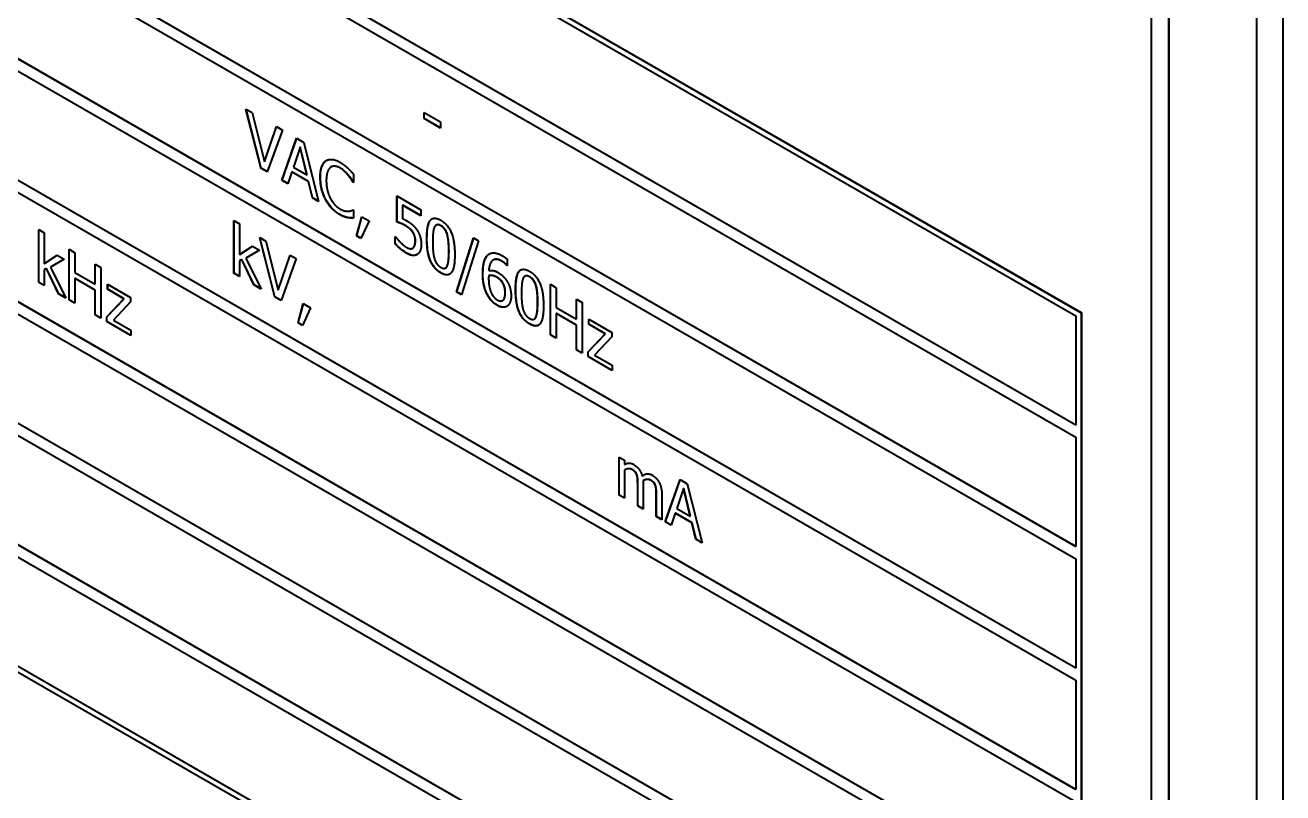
# Model space of a CAD drawing. Header units: millimetres. Extents: x 0 to 4205, y 0 to 2970.
# Drawn here: x 3782.1 to 3807.48, y 2226.33 to 2241.83 of the extents above; entities that cross this region are included whole.
import ezdxf

# ---------------------------------------------------------------- set-up
doc = ezdxf.new("R2010")
doc.units = ezdxf.units.MM
doc.header["$LTSCALE"] = 5
doc.layers.add('가시적인 것(ISO)', color=3, linetype='Continuous', lineweight=40)
doc.layers.add('가시적인 좁은 것(ISO)', color=3, linetype='Continuous', lineweight=35)

msp = doc.modelspace()

# ---------------------------------------------------------------- linework, layer by layer
at = {"layer": '가시적인 것(ISO)'}
for p, q in [((3770.8882, 2254.7539), (3803.4151, 2236.0229)), ((3770.8917, 2254.7559), (3803.4186, 2236.0249)), ((3770.9942, 2254.5702), (3803.309, 2235.9613)), ((3803.309, 2233.7539), (3770.9942, 2252.3628)), ((3770.9978, 2252.3648), (3803.309, 2233.758)), ((3770.9942, 2252.1175), (3803.309, 2233.5087)), ((3807.4845, 2250.6453), (3807.4845, 2201.5924)), ((3806.9541, 2250.3399), (3806.9541, 2201.287)), ((3803.309, 2231.3013), (3770.9942, 2249.9101)), ((3770.9978, 2249.9122), (3803.309, 2231.3054)), ((3770.9942, 2249.6649), (3803.309, 2231.056)), ((3803.309, 2228.8487), (3770.9942, 2247.4575)), ((3770.9978, 2247.4595), (3803.309, 2228.8527)), ((3805.1828, 2206.3907), (3805.1828, 2247.2681)), ((3805.1864, 2247.2701), (3805.1864, 2206.3928)), ((3770.9942, 2247.2122), (3803.309, 2228.6034)), ((3804.8293, 2247.0972), (3804.8293, 2206.9688)), ((3803.309, 2226.396), (3770.9942, 2245.0049)), ((3770.9978, 2245.0069), (3803.309, 2226.4001)), ((3770.9942, 2244.7596), (3803.309, 2226.1507)), ((3803.309, 2223.9434), (3770.9942, 2242.5522)), ((3770.9978, 2242.5543), (3803.309, 2223.9474)), ((3770.9942, 2242.307), (3803.309, 2223.6981)), ((3803.309, 2221.4907), (3770.9942, 2240.0996)), ((3770.9978, 2240.1016), (3803.309, 2221.4948)), ((3786.859, 2238.9372), (3786.5546, 2240.1344)), ((3786.5546, 2240.1344), (3786.6807, 2240.0618)), ((3786.8626, 2238.9392), (3786.5594, 2240.1317)), ((3786.6807, 2240.0618), (3786.9257, 2239.0719)), ((3790.1496, 2239.9429), (3790.1496, 2240.0671)), ((3790.1496, 2240.0671), (3790.4841, 2239.8745)), ((3790.1531, 2239.945), (3790.1496, 2239.9429)), ((3790.4841, 2239.7503), (3790.1496, 2239.9429)), ((3790.1531, 2239.945), (3790.1531, 2240.0651)), ((3790.4841, 2239.7544), (3790.1531, 2239.945)), ((3770.9942, 2239.8543), (3803.309, 2221.2455)), ((3786.9257, 2239.0719), (3787.1706, 2239.7797)), ((3786.9292, 2239.0739), (3787.173, 2239.7783)), ((3787.2902, 2239.7108), (3786.9858, 2238.8642)), ((3787.1706, 2239.7797), (3787.2902, 2239.7108)), ((3790.4841, 2239.8745), (3790.4841, 2239.7503)), ((3787.2795, 2238.695), (3787.5775, 2239.5454)), ((3787.283, 2238.6971), (3787.5798, 2239.544)), ((3787.5775, 2239.5454), (3787.7222, 2239.4621)), ((3787.7222, 2239.4621), (3788.0201, 2238.2685)), ((3787.6469, 2239.3662), (3787.5109, 2238.9635)), ((3787.6505, 2239.3683), (3787.6469, 2239.3662)), ((3787.7838, 2238.8063), (3787.6469, 2239.3662)), ((3787.7873, 2238.8083), (3787.6505, 2239.3683)), ((3786.8626, 2238.9392), (3786.859, 2238.9372)), ((3786.9858, 2238.8642), (3786.859, 2238.9372)), ((3786.987, 2238.8675), (3786.8626, 2238.9392)), ((3786.9292, 2239.0739), (3786.9257, 2239.0719)), ((3787.5109, 2238.9635), (3787.7838, 2238.8063)), ((3788.274, 2238.9647), (3788.2704, 2238.9626)), ((3787.283, 2238.6971), (3787.2795, 2238.695)), ((3787.3984, 2238.6266), (3787.2795, 2238.695)), ((3787.3995, 2238.63), (3787.283, 2238.6971)), ((3787.4786, 2238.8661), (3787.3984, 2238.6266)), ((3787.4822, 2238.8681), (3787.4786, 2238.8661)), ((3787.816, 2238.6718), (3787.4786, 2238.8661)), ((3787.8195, 2238.6738), (3787.4822, 2238.8681)), ((3787.7873, 2238.8083), (3787.7838, 2238.8063)), ((3787.8195, 2238.6738), (3787.816, 2238.6718)), ((3787.8962, 2238.3399), (3787.816, 2238.6718)), ((3787.8997, 2238.3419), (3787.8195, 2238.6738)), ((3788.7184, 2238.6605), (3788.7149, 2238.6585)), ((3788.7242, 2238.6531), (3788.7149, 2238.6585)), ((3788.7242, 2238.6572), (3788.7184, 2238.6605)), ((3788.7242, 2238.8171), (3788.7242, 2238.6531)), ((3789.6024, 2237.8526), (3789.6024, 2238.3793)), ((3789.6024, 2238.3793), (3790.0873, 2238.1001)), ((3789.6059, 2237.8547), (3789.6059, 2238.3773)), ((3787.8997, 2238.3419), (3787.8962, 2238.3399)), ((3788.0201, 2238.2685), (3787.8962, 2238.3399)), ((3788.0189, 2238.2733), (3787.8997, 2238.3419)), ((3789.7198, 2238.1957), (3789.7163, 2238.1937)), ((3790.0873, 2237.98), (3789.7163, 2238.1937)), ((3789.7163, 2238.1937), (3789.7163, 2237.9212)), ((3790.0873, 2237.9841), (3789.7198, 2238.1957)), ((3786.3125, 2236.8166), (3786.3125, 2237.8841)), ((3786.3125, 2237.8841), (3786.4243, 2237.8198)), ((3786.3161, 2236.8187), (3786.3161, 2237.8821)), ((3788.6103, 2237.9444), (3788.6068, 2237.9423)), ((3788.7156, 2238.0999), (3788.7153, 2238.0997)), ((3788.7156, 2238.0999), (3788.7242, 2238.095)), ((3788.7242, 2238.095), (3788.7242, 2237.9326)), ((3788.788, 2237.5721), (3788.8925, 2237.9616)), ((3788.7915, 2237.5742), (3788.8951, 2237.9601)), ((3789.0408, 2237.8762), (3788.8746, 2237.5222)), ((3788.8925, 2237.9616), (3789.0408, 2237.8762)), ((3790.0873, 2238.1001), (3790.0873, 2237.98)), ((3803.309, 2219.0381), (3770.9942, 2237.6469)), ((3770.9978, 2237.649), (3803.309, 2219.0422)), ((3782.3709, 2236.6338), (3782.3709, 2237.7013)), ((3782.3709, 2237.7013), (3782.4826, 2237.637)), ((3782.3744, 2236.6359), (3782.3744, 2237.6993)), ((3782.4826, 2237.637), (3782.4826, 2237.0126)), ((3786.4243, 2237.8198), (3786.4243, 2237.1953)), ((3789.6059, 2237.8547), (3789.6024, 2237.8526)), ((3789.9254, 2237.6483), (3789.9218, 2237.6463)), ((3790.3958, 2237.7928), (3790.3923, 2237.7908)), ((3770.9942, 2237.4017), (3803.309, 2218.7928)), ((3786.4243, 2237.1953), (3786.6864, 2237.3682)), ((3786.4278, 2237.1974), (3786.6867, 2237.368)), ((3786.6864, 2237.3682), (3786.8254, 2237.2882)), ((3787.1362, 2236.3423), (3786.8318, 2237.5395)), ((3786.8318, 2237.5395), (3786.9579, 2237.4669)), ((3787.1398, 2236.3443), (3786.8366, 2237.5368)), ((3786.9579, 2237.4669), (3787.2029, 2236.477)), ((3788.7915, 2237.5742), (3788.788, 2237.5721)), ((3788.8746, 2237.5222), (3788.788, 2237.5721)), ((3788.8761, 2237.5254), (3788.7915, 2237.5742)), ((3789.5658, 2237.4149), (3789.5658, 2237.5598)), ((3789.5658, 2237.5598), (3789.5744, 2237.5548)), ((3789.5694, 2237.4169), (3789.5658, 2237.4149)), ((3789.5694, 2237.4169), (3789.5694, 2237.5578)), ((3790.8043, 2236.4433), (3791.1488, 2237.5343)), ((3790.8078, 2236.4453), (3791.1513, 2237.5329)), ((3791.2505, 2237.4758), (3790.9046, 2236.3856)), ((3791.1488, 2237.5343), (3791.2505, 2237.4758)), ((3782.4826, 2237.0126), (3782.7448, 2237.1854)), ((3782.4861, 2237.0146), (3782.745, 2237.1853)), ((3782.8837, 2237.1054), (3782.6115, 2236.9416)), ((3782.7448, 2237.1854), (3782.8837, 2237.1054)), ((3782.9847, 2236.2804), (3782.9847, 2237.3023)), ((3782.9847, 2237.3023), (3783.1022, 2237.2346)), ((3782.9882, 2236.2824), (3782.9882, 2237.3003)), ((3783.1022, 2237.2346), (3783.1022, 2236.8338)), ((3786.4278, 2237.1974), (3786.4243, 2237.1953)), ((3786.4722, 2237.0989), (3786.4278, 2237.0748)), ((3786.4722, 2237.0989), (3786.4687, 2237.0969)), ((3786.7186, 2236.5869), (3786.4722, 2237.0989)), ((3786.8254, 2237.2882), (3786.5532, 2237.1244)), ((3786.5532, 2237.1244), (3786.8619, 2236.5003)), ((3787.2029, 2236.477), (3787.4478, 2237.1848)), ((3787.2064, 2236.479), (3787.4502, 2237.1834)), ((3787.5674, 2237.1159), (3787.263, 2236.2693)), ((3787.4478, 2237.1848), (3787.5674, 2237.1159)), ((3789.9228, 2237.3266), (3789.9193, 2237.3245)), ((3789.9304, 2237.3316), (3789.9269, 2237.3295)), ((3791.83, 2237.1015), (3791.83, 2236.9698)), ((3782.4861, 2237.0146), (3782.4826, 2237.0126)), ((3782.527, 2236.9141), (3782.4826, 2236.89)), ((3782.4861, 2236.892), (3782.4826, 2236.89)), ((3782.4826, 2236.89), (3782.4826, 2236.5695)), ((3782.5305, 2236.9161), (3782.4861, 2236.892)), ((3782.5305, 2236.9161), (3782.527, 2236.9141)), ((3782.7734, 2236.402), (3782.527, 2236.9141)), ((3782.7769, 2236.4041), (3782.5305, 2236.9161)), ((3782.6115, 2236.9416), (3782.9202, 2236.3175)), ((3783.509, 2236.5995), (3783.509, 2237.0004)), ((3783.509, 2237.0004), (3783.6265, 2236.9327)), ((3783.5126, 2236.6016), (3783.5126, 2236.9983)), ((3783.6265, 2236.9327), (3783.6265, 2235.9108)), ((3786.4687, 2237.0969), (3786.4243, 2237.0728)), ((3786.4278, 2237.0748), (3786.4243, 2237.0728)), ((3786.4243, 2237.0728), (3786.4243, 2236.7523)), ((3786.7151, 2236.5848), (3786.4687, 2237.0969)), ((3790.5856, 2236.9278), (3790.5821, 2236.9257)), ((3791.5478, 2237.0877), (3791.5443, 2237.0856)), ((3791.8285, 2236.9747), (3791.825, 2236.9727)), ((3791.83, 2236.9698), (3791.825, 2236.9727)), ((3791.83, 2236.9739), (3791.8285, 2236.9747)), ((3782.3744, 2236.6359), (3782.3709, 2236.6338)), ((3782.4826, 2236.5695), (3782.3709, 2236.6338)), ((3782.4826, 2236.5736), (3782.3744, 2236.6359)), ((3783.1022, 2236.8338), (3783.509, 2236.5995)), ((3783.1057, 2236.7149), (3783.1022, 2236.7129)), ((3783.509, 2236.4786), (3783.1022, 2236.7129)), ((3783.1022, 2236.7129), (3783.1022, 2236.2127)), ((3783.5126, 2236.4807), (3783.1057, 2236.7149)), ((3783.5126, 2236.6016), (3783.509, 2236.5995)), ((3783.7597, 2236.4949), (3783.7597, 2236.6009)), ((3783.7597, 2236.6009), (3784.226, 2236.3324)), ((3783.7633, 2236.497), (3783.7633, 2236.5989)), ((3786.3161, 2236.8187), (3786.3125, 2236.8166)), ((3786.4243, 2236.7523), (3786.3125, 2236.8166)), ((3786.4243, 2236.7564), (3786.3161, 2236.8187)), ((3791.4589, 2236.7752), (3791.4554, 2236.7731)), ((3791.7297, 2236.6399), (3791.7261, 2236.6379)), ((3792.1872, 2236.7612), (3792.1837, 2236.7592)), ((3792.6996, 2235.5738), (3792.6996, 2236.5958)), ((3792.6996, 2236.5958), (3792.817, 2236.5281)), ((3792.7031, 2235.5759), (3792.7031, 2236.5937)), ((3782.7769, 2236.4041), (3782.7734, 2236.402)), ((3782.9202, 2236.3175), (3782.7734, 2236.402)), ((3782.9174, 2236.3232), (3782.7769, 2236.4041)), ((3783.5126, 2236.4807), (3783.509, 2236.4786)), ((3783.509, 2235.9784), (3783.509, 2236.4786)), ((3783.5126, 2235.9805), (3783.5126, 2236.4807)), ((3783.7633, 2236.497), (3783.7597, 2236.4949)), ((3784.0921, 2236.3035), (3783.7597, 2236.4949)), ((3784.0956, 2236.3056), (3783.7633, 2236.497)), ((3786.7186, 2236.5869), (3786.7151, 2236.5848)), ((3786.8619, 2236.5003), (3786.7151, 2236.5848)), ((3786.8591, 2236.506), (3786.7186, 2236.5869)), ((3787.1398, 2236.3443), (3787.1362, 2236.3423)), ((3787.263, 2236.2693), (3787.1362, 2236.3423)), ((3787.2642, 2236.2727), (3787.1398, 2236.3443)), ((3787.2064, 2236.479), (3787.2029, 2236.477)), ((3790.8078, 2236.4453), (3790.8043, 2236.4433)), ((3790.9046, 2236.3856), (3790.8043, 2236.4433)), ((3790.9057, 2236.389), (3790.8078, 2236.4453)), ((3792.817, 2236.5281), (3792.817, 2236.1273)), ((3782.9882, 2236.2824), (3782.9847, 2236.2804)), ((3783.1022, 2236.2127), (3782.9847, 2236.2804)), ((3783.1022, 2236.2168), (3782.9882, 2236.2824)), ((3783.7454, 2235.9384), (3784.0921, 2236.3035)), ((3783.7489, 2235.9404), (3784.0956, 2236.3056)), ((3784.226, 2236.2405), (3783.8779, 2235.8745)), ((3784.0956, 2236.3056), (3784.0921, 2236.3035)), ((3784.226, 2236.3324), (3784.226, 2236.2405)), ((3787.6061, 2235.8175), (3787.7107, 2236.2069)), ((3787.6097, 2235.8195), (3787.7133, 2236.2054)), ((3787.859, 2236.1215), (3787.6928, 2235.7676)), ((3787.7107, 2236.2069), (3787.859, 2236.1215)), ((3791.7377, 2236.2709), (3791.7342, 2236.2688)), ((3792.817, 2236.1273), (3793.2239, 2235.893)), ((3793.2239, 2235.893), (3793.2239, 2236.2938)), ((3793.2239, 2236.2938), (3793.3413, 2236.2262)), ((3793.2274, 2235.8951), (3793.2274, 2236.2918)), ((3793.3413, 2236.2262), (3793.3413, 2235.2043)), ((3783.5126, 2235.9805), (3783.509, 2235.9784)), ((3783.6265, 2235.9108), (3783.509, 2235.9784)), ((3783.6265, 2235.9148), (3783.5126, 2235.9805)), ((3783.7489, 2235.9404), (3783.7454, 2235.9384)), ((3783.7454, 2235.8423), (3783.7454, 2235.9384)), ((3783.7489, 2235.8443), (3783.7454, 2235.8423)), ((3784.2325, 2235.5618), (3783.7454, 2235.8423)), ((3783.7489, 2235.8443), (3783.7489, 2235.9404)), ((3784.2325, 2235.5659), (3783.7489, 2235.8443)), ((3783.8779, 2235.8745), (3784.2325, 2235.6703)), ((3792.377, 2235.8962), (3792.3735, 2235.8941)), ((3792.8206, 2236.0084), (3792.817, 2236.0064)), ((3793.2239, 2235.7721), (3792.817, 2236.0064)), ((3792.817, 2236.0064), (3792.817, 2235.5062)), ((3793.2274, 2235.7741), (3792.8206, 2236.0084)), ((3793.2274, 2235.8951), (3793.2239, 2235.893)), ((3793.4746, 2235.7884), (3793.4746, 2235.8944)), ((3793.4746, 2235.8944), (3793.9409, 2235.6259)), ((3793.4781, 2235.7904), (3793.4781, 2235.8924)), ((3803.309, 2235.9613), (3803.309, 2233.7539)), ((3803.4186, 2236.0249), (3803.4151, 2236.0229)), ((3803.4151, 2236.0229), (3803.4151, 2216.4017)), ((3803.4186, 2236.0249), (3803.4186, 2216.4038)), ((3784.2325, 2235.6703), (3784.2325, 2235.5618)), ((3787.6097, 2235.8195), (3787.6061, 2235.8175)), ((3787.6928, 2235.7676), (3787.6061, 2235.8175)), ((3787.6943, 2235.7708), (3787.6097, 2235.8195)), ((3792.7031, 2235.5759), (3792.6996, 2235.5738)), ((3792.817, 2235.5062), (3792.6996, 2235.5738)), ((3792.817, 2235.5103), (3792.7031, 2235.5759)), ((3793.2274, 2235.7741), (3793.2239, 2235.7721)), ((3793.2239, 2235.2719), (3793.2239, 2235.7721)), ((3793.2274, 2235.2739), (3793.2274, 2235.7741)), ((3793.4602, 2235.2319), (3793.8069, 2235.597)), ((3793.4638, 2235.2339), (3793.8104, 2235.5991)), ((3793.4781, 2235.7904), (3793.4746, 2235.7884)), ((3793.8069, 2235.597), (3793.4746, 2235.7884)), ((3793.8104, 2235.5991), (3793.4781, 2235.7904)), ((3793.8104, 2235.5991), (3793.8069, 2235.597)), ((3793.9409, 2235.6259), (3793.9409, 2235.534)), ((3793.9409, 2235.534), (3793.5927, 2235.168)), ((3803.4151, 2216.4017), (3770.8882, 2235.1327)), ((3803.309, 2216.5854), (3770.9942, 2235.1943)), ((3770.9978, 2235.1963), (3803.309, 2216.5895)), ((3793.2274, 2235.2739), (3793.2239, 2235.2719)), ((3793.3413, 2235.2043), (3793.2239, 2235.2719)), ((3793.3413, 2235.2083), (3793.2274, 2235.2739)), ((3793.4638, 2235.2339), (3793.4602, 2235.2319)), ((3793.4602, 2235.1358), (3793.4602, 2235.2319)), ((3793.4638, 2235.1378), (3793.4602, 2235.1358)), ((3793.9473, 2234.8553), (3793.4602, 2235.1358)), ((3793.4638, 2235.1378), (3793.4638, 2235.2339)), ((3793.9473, 2234.8594), (3793.4638, 2235.1378)), ((3793.5927, 2235.168), (3793.9473, 2234.9638)), ((3793.9473, 2234.9638), (3793.9473, 2234.8553)), ((3803.309, 2233.5087), (3803.309, 2231.3013)), ((3794.0855, 2232.3405), (3794.0855, 2233.1073)), ((3794.0855, 2233.1073), (3794.1973, 2233.043)), ((3794.0891, 2232.3425), (3794.0891, 2233.1053)), ((3794.1973, 2233.043), (3794.1973, 2232.9585)), ((3794.2008, 2232.8512), (3794.1973, 2232.8492)), ((3794.1973, 2232.8492), (3794.1973, 2232.2761)), ((3794.4465, 2232.7487), (3794.443, 2232.7466)), ((3794.4616, 2232.1239), (3794.4616, 2232.5678)), ((3794.4651, 2232.1259), (3794.4651, 2232.5698)), ((3794.5554, 2232.7299), (3794.5518, 2232.7278)), ((3794.5747, 2232.6334), (3794.5712, 2232.6314)), ((3794.5733, 2232.5647), (3794.5733, 2232.0596)), ((3794.8225, 2232.5321), (3794.819, 2232.5301)), ((3795.0196, 2231.8026), (3795.3175, 2232.6529)), ((3795.0231, 2231.8046), (3795.3199, 2232.6516)), ((3795.3175, 2232.6529), (3795.4622, 2232.5696)), ((3795.4622, 2232.5696), (3795.7602, 2231.3761)), ((3794.0891, 2232.3425), (3794.0855, 2232.3405)), ((3794.1973, 2232.2761), (3794.0855, 2232.3405)), ((3794.1973, 2232.2802), (3794.0891, 2232.3425)), ((3794.8376, 2231.9074), (3794.8376, 2232.3512)), ((3794.8412, 2231.9094), (3794.8412, 2232.3533)), ((3794.9494, 2232.3482), (3794.9494, 2231.843)), ((3795.387, 2232.4738), (3795.2509, 2232.071)), ((3795.3906, 2232.4758), (3795.387, 2232.4738)), ((3795.5238, 2231.9139), (3795.387, 2232.4738)), ((3795.5274, 2231.9159), (3795.3906, 2232.4758)), ((3794.4651, 2232.1259), (3794.4616, 2232.1239)), ((3794.5733, 2232.0596), (3794.4616, 2232.1239)), ((3794.5733, 2232.0636), (3794.4651, 2232.1259)), ((3795.2509, 2232.071), (3795.5238, 2231.9139)), ((3794.8412, 2231.9094), (3794.8376, 2231.9074)), ((3794.9494, 2231.843), (3794.8376, 2231.9074)), ((3794.9494, 2231.8471), (3794.8412, 2231.9094)), ((3795.0231, 2231.8046), (3795.0196, 2231.8026)), ((3795.1385, 2231.7341), (3795.0196, 2231.8026)), ((3795.1396, 2231.7375), (3795.0231, 2231.8046)), ((3795.2187, 2231.9736), (3795.1385, 2231.7341)), ((3795.2222, 2231.9757), (3795.2187, 2231.9736)), ((3795.5561, 2231.7794), (3795.2187, 2231.9736)), ((3795.5596, 2231.7814), (3795.2222, 2231.9757)), ((3795.5274, 2231.9159), (3795.5238, 2231.9139)), ((3795.5596, 2231.7814), (3795.5561, 2231.7794)), ((3795.6363, 2231.4474), (3795.5561, 2231.7794)), ((3795.6398, 2231.4495), (3795.5596, 2231.7814)), ((3795.6398, 2231.4495), (3795.6363, 2231.4474)), ((3795.7602, 2231.3761), (3795.6363, 2231.4474)), ((3795.759, 2231.3808), (3795.6398, 2231.4495)), ((3803.309, 2231.056), (3803.309, 2228.8487)), ((3803.309, 2228.6034), (3803.309, 2226.396))]:
    msp.add_line(p, q, dxfattribs=at)
for points, degree in [([(3788.0538, 2238.7593), (3788.0538, 2238.8877), (3788.1104, 2239.0455), (3788.1641, 2239.085)], 2), ([(3788.1641, 2239.085), (3788.2171, 2239.1232), (3788.3618, 2239.1119), (3788.4513, 2239.0604)], 2), ([(3788.1676, 2239.087), (3788.172, 2239.0902), (3788.1765, 2239.0931), (3788.1811, 2239.0958)], 3), ([(3788.2551, 2238.9523), (3788.2178, 2238.9216), (3788.1763, 2238.7873), (3788.1763, 2238.6888)], 2), ([(3788.4506, 2238.9449), (3788.394, 2238.9774), (3788.293, 2238.9818), (3788.2551, 2238.9523)], 2), ([(3788.6154, 2238.8011), (3788.5817, 2238.842), (3788.5022, 2238.9152), (3788.4506, 2238.9449)], 2), ([(3788.4513, 2239.0604), (3788.4957, 2239.0348), (3788.5738, 2238.9749), (3788.6068, 2238.9444)], 2), ([(3788.6068, 2238.9444), (3788.6354, 2238.9171), (3788.6949, 2238.8522), (3788.7242, 2238.8171)], 2), ([(3788.1648, 2238.3012), (3788.1118, 2238.3979), (3788.0538, 2238.6301), (3788.0538, 2238.7593)], 2), ([(3788.1763, 2238.6888), (3788.1763, 2238.5836), (3788.22, 2238.4069), (3788.2579, 2238.3328)], 2), ([(3788.7149, 2238.6585), (3788.6992, 2238.6841), (3788.6504, 2238.7586), (3788.6154, 2238.8011)], 2), ([(3788.4492, 2238.0033), (3788.3632, 2238.0527), (3788.2178, 2238.2036), (3788.1648, 2238.3012)], 2), ([(3788.2579, 2238.3328), (3788.2952, 2238.2609), (3788.3947, 2238.1522), (3788.4506, 2238.12)], 2), ([(3788.4506, 2238.12), (3788.5015, 2238.0907), (3788.5881, 2238.0698), (3788.6218, 2238.072)], 2), ([(3788.6068, 2237.9423), (3788.5681, 2237.9497), (3788.5022, 2237.9727), (3788.4492, 2238.0033)], 2), ([(3788.7242, 2237.9326), (3788.6949, 2237.9338), (3788.6433, 2237.9345), (3788.6068, 2237.9423)], 2), ([(3788.6218, 2238.072), (3788.654, 2238.0749), (3788.702, 2238.092), (3788.7156, 2238.0999)], 2), ([(3789.7163, 2237.9212), (3789.7378, 2237.9121), (3789.7793, 2237.8907), (3789.7965, 2237.8808)], 2), ([(3789.7965, 2237.8808), (3789.8645, 2237.8416), (3789.9584, 2237.7619), (3790.0013, 2237.6991)], 2), ([(3790.2048, 2237.5206), (3790.2048, 2237.7972), (3790.343, 2237.9735), (3790.4877, 2237.8902)], 2), ([(3790.4877, 2237.8902), (3790.6331, 2237.8065), (3790.7699, 2237.4627), (3790.7699, 2237.196)], 2), ([(3789.7771, 2237.7768), (3789.7284, 2237.8049), (3789.6317, 2237.8432), (3789.6024, 2237.8526)], 2), ([(3789.9218, 2237.6463), (3789.8968, 2237.6864), (3789.8223, 2237.7508), (3789.7771, 2237.7768)], 2), ([(3789.972, 2237.47), (3789.972, 2237.5247), (3789.9462, 2237.6091), (3789.9218, 2237.6463)], 2), ([(3790.0013, 2237.6991), (3790.045, 2237.6358), (3790.0923, 2237.4926), (3790.0923, 2237.3999)], 2), ([(3790.3559, 2237.745), (3790.338, 2237.7031), (3790.3251, 2237.5515), (3790.3251, 2237.4513)], 2), ([(3790.4877, 2237.7767), (3790.4383, 2237.8052), (3790.3745, 2237.7881), (3790.3559, 2237.745)], 2), ([(3790.6173, 2237.5961), (3790.5994, 2237.6586), (3790.5371, 2237.7483), (3790.4877, 2237.7767)], 2), ([(3789.7972, 2237.2237), (3789.7342, 2237.26), (3789.611, 2237.3632), (3789.5658, 2237.4149)], 2), ([(3789.5744, 2237.5548), (3789.5881, 2237.5354), (3789.6389, 2237.4763), (3789.6697, 2237.4453)], 2), ([(3789.6697, 2237.4453), (3789.7048, 2237.411), (3789.7628, 2237.3619), (3789.7994, 2237.3408)], 2), ([(3789.9269, 2237.3295), (3789.9491, 2237.3474), (3789.972, 2237.4154), (3789.972, 2237.47)], 2), ([(3790.0923, 2237.3999), (3790.0923, 2237.3262), (3790.0515, 2237.2238), (3790.0142, 2237.1989)], 2), ([(3790.4877, 2236.826), (3790.3416, 2236.9102), (3790.2048, 2237.2515), (3790.2048, 2237.5206)], 2), ([(3790.3251, 2237.4513), (3790.3251, 2237.3437), (3790.3366, 2237.193), (3790.3552, 2237.1259)], 2), ([(3790.6496, 2237.2653), (3790.6496, 2237.3705), (3790.6352, 2237.5336), (3790.6173, 2237.5961)], 2), ([(3790.0142, 2237.1989), (3789.977, 2237.174), (3789.866, 2237.1841), (3789.7972, 2237.2237)], 2), ([(3789.7994, 2237.3408), (3789.8352, 2237.3202), (3789.9025, 2237.3113), (3789.9269, 2237.3295)], 2), ([(3789.9228, 2237.3266), (3789.9254, 2237.3281), (3789.9279, 2237.3297), (3789.9304, 2237.3316)], 3), ([(3790.3552, 2237.1259), (3790.3724, 2237.063), (3790.4361, 2236.9692), (3790.4877, 2236.9395)], 2), ([(3790.7699, 2237.196), (3790.7699, 2236.9211), (3790.6317, 2236.7431), (3790.4877, 2236.826)], 2), ([(3790.6181, 2236.9721), (3790.6352, 2237.0127), (3790.6496, 2237.1601), (3790.6496, 2237.2653)], 2), ([(3791.3336, 2236.8093), (3791.3336, 2236.9426), (3791.3809, 2237.1299), (3791.4303, 2237.1809)], 2), ([(3791.4303, 2237.1809), (3791.4783, 2237.2311), (3791.6302, 2237.2306), (3791.7297, 2237.1733)], 2), ([(3791.4338, 2237.183), (3791.4442, 2237.1938), (3791.4555, 2237.2028), (3791.4679, 2237.2102)], 3), ([(3791.714, 2237.064), (3791.6037, 2237.1275), (3791.4683, 2237.0332), (3791.4554, 2236.8717)], 2), ([(3791.7297, 2237.1733), (3791.7591, 2237.1564), (3791.8107, 2237.1201), (3791.83, 2237.1015)], 2), ([(3790.4877, 2236.9395), (3790.5364, 2236.9114), (3790.6001, 2236.9286), (3790.6181, 2236.9721)], 2), ([(3791.4554, 2236.8717), (3791.4976, 2236.8813), (3791.5865, 2236.8674), (3791.6395, 2236.8369)], 2), ([(3791.825, 2236.9727), (3791.8085, 2236.9921), (3791.7483, 2237.0442), (3791.714, 2237.064)], 2), ([(3791.9962, 2236.489), (3791.9962, 2236.7656), (3792.1344, 2236.9419), (3792.2791, 2236.8586)], 2), ([(3792.2791, 2236.8586), (3792.4245, 2236.7749), (3792.5613, 2236.4311), (3792.5613, 2236.1644)], 2), ([(3791.431, 2236.3756), (3791.3852, 2236.4574), (3791.3336, 2236.6735), (3791.3336, 2236.8093)], 2), ([(3791.4554, 2236.7731), (3791.4547, 2236.7586), (3791.4532, 2236.7313), (3791.4532, 2236.7098)], 2), ([(3791.4532, 2236.7098), (3791.4532, 2236.6038), (3791.489, 2236.4531), (3791.5163, 2236.4035)], 2), ([(3791.613, 2236.7387), (3791.5714, 2236.7626), (3791.4933, 2236.7786), (3791.4554, 2236.7731)], 2), ([(3791.7261, 2236.6379), (3791.7025, 2236.6731), (3791.6438, 2236.721), (3791.613, 2236.7387)], 2), ([(3791.6395, 2236.8369), (3791.691, 2236.8072), (3791.7684, 2236.7386), (3791.8107, 2236.6778)], 2), ([(3791.7863, 2236.4252), (3791.7863, 2236.4881), (3791.7576, 2236.5899), (3791.7261, 2236.6379)], 2), ([(3791.8107, 2236.6778), (3791.8594, 2236.6076), (3791.9066, 2236.4495), (3791.9066, 2236.3617)], 2), ([(3792.1473, 2236.7134), (3792.1294, 2236.6715), (3792.1165, 2236.5199), (3792.1165, 2236.4197)], 2), ([(3792.2791, 2236.7451), (3792.2297, 2236.7736), (3792.1659, 2236.7565), (3792.1473, 2236.7134)], 2), ([(3792.4087, 2236.5645), (3792.3908, 2236.627), (3792.3285, 2236.7167), (3792.2791, 2236.7451)], 2), ([(3791.6259, 2236.1706), (3791.5664, 2236.2048), (3791.4683, 2236.3077), (3791.431, 2236.3756)], 2), ([(3791.5163, 2236.4035), (3791.5413, 2236.3568), (3791.5958, 2236.2997), (3791.6266, 2236.282)], 2), ([(3791.6266, 2236.282), (3791.6982, 2236.2408), (3791.7863, 2236.3076), (3791.7863, 2236.4252)], 2), ([(3791.9066, 2236.3617), (3791.9066, 2236.283), (3791.8615, 2236.1757), (3791.8235, 2236.1528)], 2), ([(3792.2791, 2235.7944), (3792.133, 2235.8786), (3791.9962, 2236.2199), (3791.9962, 2236.489)], 2), ([(3792.1165, 2236.4197), (3792.1165, 2236.3121), (3792.128, 2236.1614), (3792.1466, 2236.0943)], 2), ([(3792.441, 2236.2337), (3792.441, 2236.3389), (3792.4267, 2236.502), (3792.4087, 2236.5645)], 2), ([(3791.8235, 2236.1528), (3791.7842, 2236.1283), (3791.6853, 2236.1364), (3791.6259, 2236.1706)], 2), ([(3792.1466, 2236.0943), (3792.1638, 2236.0314), (3792.2275, 2235.9376), (3792.2791, 2235.9079)], 2), ([(3792.5613, 2236.1644), (3792.5613, 2235.8895), (3792.4231, 2235.7115), (3792.2791, 2235.7944)], 2), ([(3792.4095, 2235.9405), (3792.4267, 2235.9811), (3792.441, 2236.1285), (3792.441, 2236.2337)], 2), ([(3792.2791, 2235.9079), (3792.3278, 2235.8798), (3792.3916, 2235.897), (3792.4095, 2235.9405)], 2), ([(3794.1973, 2232.9585), (3794.241, 2232.9839), (3794.3269, 2232.9898), (3794.3785, 2232.9601)], 2), ([(3794.3498, 2232.8541), (3794.314, 2232.8747), (3794.2345, 2232.8683), (3794.1973, 2232.8492)], 2), ([(3794.443, 2232.7466), (3794.4315, 2232.7806), (3794.3878, 2232.8322), (3794.3498, 2232.8541)], 2), ([(3794.3785, 2232.9601), (3794.4372, 2232.9263), (3794.5282, 2232.8118), (3794.5518, 2232.7278)], 2), ([(3794.4616, 2232.5678), (3794.4616, 2232.6208), (3794.4544, 2232.7152), (3794.443, 2232.7466)], 2), ([(3794.5518, 2232.7278), (3794.6027, 2232.764), (3794.6987, 2232.7758), (3794.7545, 2232.7436)], 2), ([(3794.5554, 2232.7299), (3794.5626, 2232.735), (3794.5701, 2232.7399), (3794.5778, 2232.7444)], 3), ([(3794.7259, 2232.6375), (3794.6915, 2232.6573), (3794.6127, 2232.6538), (3794.5712, 2232.6314)], 2), ([(3794.5712, 2232.6314), (3794.5719, 2232.6194), (3794.5733, 2232.5863), (3794.5733, 2232.5647)], 2), ([(3794.819, 2232.5301), (3794.8075, 2232.564), (3794.7639, 2232.6157), (3794.7259, 2232.6375)], 2), ([(3794.7545, 2232.7436), (3794.7975, 2232.7188), (3794.8677, 2232.6478), (3794.8935, 2232.5982)], 2), ([(3794.8376, 2232.3512), (3794.8376, 2232.4042), (3794.8305, 2232.4986), (3794.819, 2232.5301)], 2), ([(3794.8935, 2232.5982), (3794.92, 2232.5481), (3794.9494, 2232.4269), (3794.9494, 2232.3482)], 2)]:
    msp.add_open_spline(points, degree=degree, dxfattribs=at)
for points, knots in [([(3788.0573, 2238.7613), (3788.0573, 2238.8793), (3788.0752, 2238.9419), (3788.1066, 2239.0236), (3788.1325, 2239.0613), (3788.1676, 2239.087)], [-0.077949546, -0.077949546, -0.077949546, -0.077949546, -0.045004357, -0.045004357, 0, 0, 0, 0]), ([(3788.4541, 2238.9469), (3788.4341, 2238.9585), (3788.4142, 2238.9673), (3788.3723, 2238.98), (3788.3536, 2238.9819), (3788.3146, 2238.9816), (3788.293, 2238.9756), (3788.274, 2238.9647)], [-0.055754061, -0.055754061, -0.055754061, -0.055754061, -0.043541674, -0.043541674, -0.029538231, -0.029538231, -0.006443211, -0.006443211, -0.006443211, -0.006443211]), ([(3788.6189, 2238.8032), (3788.5873, 2238.8415), (3788.5596, 2238.8676), (3788.5162, 2238.9076), (3788.4847, 2238.9293), (3788.4541, 2238.9469)], [-0.038443548, -0.038443548, -0.038443548, -0.038443548, -0.02591263, -0.02591263, 0, 0, 0, 0]), ([(3788.1683, 2238.3032), (3788.1502, 2238.3364), (3788.1346, 2238.3703), (3788.1044, 2238.4488), (3788.0933, 2238.4882), (3788.065, 2238.6013), (3788.0573, 2238.6844), (3788.0573, 2238.7613)], [-0.089367682, -0.089367682, -0.089367682, -0.089367682, -0.074910488, -0.074910488, -0.056459149, -0.056459149, 0, 0, 0, 0]), ([(3788.7184, 2238.6605), (3788.7054, 2238.6817), (3788.6919, 2238.7026), (3788.6602, 2238.7511), (3788.6394, 2238.7783), (3788.6189, 2238.8032)], [-0.034806296, -0.034806296, -0.034806296, -0.034806296, -0.019881797, -0.019881797, 0, 0, 0, 0]), ([(3788.4527, 2238.0053), (3788.4216, 2238.0232), (3788.3907, 2238.0443), (3788.3314, 2238.0927), (3788.3029, 2238.1196), (3788.235, 2238.1952), (3788.1991, 2238.2466), (3788.1683, 2238.3032)], [-0.089705364, -0.089705364, -0.089705364, -0.089705364, -0.063541558, -0.063541558, -0.038670028, -0.038670028, 0, 0, 0, 0]), ([(3788.6103, 2237.9444), (3788.5868, 2237.9488), (3788.5629, 2237.9548), (3788.5134, 2237.9721), (3788.4825, 2237.9882), (3788.4527, 2238.0053)], [-0.049518845, -0.049518845, -0.049518845, -0.049518845, -0.025242968, -0.025242968, 0, 0, 0, 0]), ([(3788.7242, 2237.9348), (3788.707, 2237.9355), (3788.6897, 2237.936), (3788.653, 2237.9365), (3788.631, 2237.9399), (3788.6103, 2237.9444)], [-0.034548104, -0.034548104, -0.034548104, -0.034548104, -0.018421588, -0.018421588, 0, 0, 0, 0]), ([(3790.2083, 2237.5227), (3790.2083, 2237.5924), (3790.2116, 2237.6643), (3790.2288, 2237.776), (3790.2409, 2237.8243), (3790.2707, 2237.8803), (3790.2863, 2237.9028), (3790.3106, 2237.9174)], [-0.21916961, -0.21916961, -0.21916961, -0.21916961, -0.14378473, -0.14378473, -0.08617374, -0.08617374, -0.0565791, -0.0565791, -0.0565791, -0.0565791]), ([(3789.7807, 2237.7789), (3789.7325, 2237.8066), (3789.6965, 2237.821), (3789.6597, 2237.8355), (3789.6299, 2237.8469), (3789.6059, 2237.8547)], [-0.031951483, -0.031951483, -0.031951483, -0.031951483, -0.020810308, -0.020810308, 0, 0, 0, 0]), ([(3789.9254, 2237.6483), (3789.9168, 2237.662), (3789.9074, 2237.6747), (3789.8826, 2237.7034), (3789.8694, 2237.7152), (3789.8363, 2237.7438), (3789.8083, 2237.763), (3789.7807, 2237.7789)], [-0.032768317, -0.032768317, -0.032768317, -0.032768317, -0.028937171, -0.028937171, -0.023424395, -0.023424395, 0, 0, 0, 0]), ([(3789.9755, 2237.472), (3789.9755, 2237.4911), (3789.9743, 2237.5117), (3789.9685, 2237.5478), (3789.9646, 2237.5647), (3789.9494, 2237.6065), (3789.9387, 2237.6279), (3789.9254, 2237.6483)], [-0.044504758, -0.044504758, -0.044504758, -0.044504758, -0.027471654, -0.027471654, -0.014690818, -0.014690818, 0, 0, 0, 0]), ([(3790.4912, 2237.7788), (3790.4803, 2237.7851), (3790.4692, 2237.7905), (3790.4487, 2237.7978), (3790.4391, 2237.8), (3790.4212, 2237.8011), (3790.4088, 2237.8003), (3790.3958, 2237.7928)], [-0.070296819, -0.070296819, -0.070296819, -0.070296819, -0.052045902, -0.052045902, -0.03550401, -0.03550401, -0.019440911, -0.019440911, -0.019440911, -0.019440911]), ([(3790.6209, 2237.5981), (3790.6164, 2237.6138), (3790.6109, 2237.6297), (3790.5984, 2237.6596), (3790.5916, 2237.6736), (3790.5701, 2237.7098), (3790.5572, 2237.7251), (3790.5294, 2237.7538), (3790.5102, 2237.7679), (3790.4912, 2237.7788)], [-0.036843378, -0.036843378, -0.036843378, -0.036843378, -0.030810094, -0.030810094, -0.025347601, -0.025347601, -0.016099745, -0.016099745, 0, 0, 0, 0]), ([(3789.8007, 2237.2257), (3789.7431, 2237.2589), (3789.6991, 2237.2944), (3789.6398, 2237.344), (3789.6028, 2237.3787), (3789.5694, 2237.4169)], [-0.051566752, -0.051566752, -0.051566752, -0.051566752, -0.031583396, -0.031583396, 0, 0, 0, 0]), ([(3789.9304, 2237.3316), (3789.9489, 2237.3465), (3789.9587, 2237.3675), (3789.9726, 2237.4088), (3789.9755, 2237.4402), (3789.9755, 2237.472)], [-0.037959086, -0.037959086, -0.037959086, -0.037959086, -0.023341662, -0.023341662, 0, 0, 0, 0]), ([(3790.4912, 2236.8281), (3790.4688, 2236.841), (3790.4463, 2236.8563), (3790.4044, 2236.891), (3790.3851, 2236.9098), (3790.341, 2236.9614), (3790.3188, 2236.9949), (3790.2856, 2237.0597), (3790.2636, 2237.1077), (3790.2172, 2237.2911), (3790.2083, 2237.4103), (3790.2083, 2237.5227)], [-0.31842213, -0.31842213, -0.31842213, -0.31842213, -0.26242955, -0.26242955, -0.2112836, -0.2112836, -0.13875166, -0.13875166, -0.08245192, -0.08245192, 0, 0, 0, 0]), ([(3790.6531, 2237.2673), (3790.6531, 2237.3266), (3790.6514, 2237.3919), (3790.6436, 2237.481), (3790.6378, 2237.539), (3790.6209, 2237.5981)], [-0.12885654, -0.12885654, -0.12885654, -0.12885654, -0.0389667, -0.0389667, 0, 0, 0, 0]), ([(3790.0095, 2237.1959), (3789.9991, 2237.1901), (3789.9879, 2237.1861), (3789.9563, 2237.1793), (3789.9374, 2237.1799), (3789.8856, 2237.1846), (3789.8435, 2237.2011), (3789.8007, 2237.2257)], [-0.054533529, -0.054533529, -0.054533529, -0.054533529, -0.047623902, -0.047623902, -0.036268053, -0.036268053, 0, 0, 0, 0]), ([(3790.6216, 2236.9741), (3790.635, 2237.0059), (3790.6421, 2237.0487), (3790.6486, 2237.1158), (3790.6531, 2237.17), (3790.6531, 2237.2673)], [-0.17540888, -0.17540888, -0.17540888, -0.17540888, -0.07141926, -0.07141926, 0, 0, 0, 0]), ([(3791.3371, 2236.8113), (3791.3371, 2236.9261), (3791.3501, 2236.9998), (3791.3784, 2237.1028), (3791.401, 2237.1491), (3791.4338, 2237.183)], [-0.090816667, -0.090816667, -0.090816667, -0.090816667, -0.047716532, -0.047716532, 0, 0, 0, 0]), ([(3791.7175, 2237.066), (3791.687, 2237.0836), (3791.6567, 2237.0961), (3791.6006, 2237.1049), (3791.5761, 2237.1017), (3791.5523, 2237.0901), (3791.55, 2237.0889), (3791.5478, 2237.0877)], [-0.102019349, -0.102019349, -0.102019349, -0.102019349, -0.084323123, -0.084323123, -0.067411015, -0.067411015, -0.065566135, -0.065566135, -0.065566135, -0.065566135]), ([(3790.5856, 2236.9278), (3790.5869, 2236.9285), (3790.5881, 2236.9293), (3790.6037, 2236.9399), (3790.614, 2236.9557), (3790.6216, 2236.9741)], [-0.019476279, -0.019476279, -0.019476279, -0.019476279, -0.017884428, -0.017884428, 0, 0, 0, 0]), ([(3791.8285, 2236.9747), (3791.8124, 2236.9938), (3791.79, 2237.0133), (3791.7609, 2237.0384), (3791.7392, 2237.0535), (3791.7175, 2237.066)], [-0.025429793, -0.025429793, -0.025429793, -0.025429793, -0.018432533, -0.018432533, 0, 0, 0, 0]), ([(3791.9997, 2236.4911), (3791.9997, 2236.5608), (3792.003, 2236.6327), (3792.0203, 2236.7444), (3792.0323, 2236.7927), (3792.0621, 2236.8487), (3792.0777, 2236.8712), (3792.102, 2236.8857)], [-0.21916961, -0.21916961, -0.21916961, -0.21916961, -0.14378473, -0.14378473, -0.08617374, -0.08617374, -0.0565791, -0.0565791, -0.0565791, -0.0565791]), ([(3790.667, 2236.8014), (3790.6467, 2236.7902), (3790.6233, 2236.7861), (3790.5634, 2236.7926), (3790.5273, 2236.8073), (3790.4912, 2236.8281)], [-0.054787669, -0.054787669, -0.054787669, -0.054787669, -0.030639985, -0.030639985, 0, 0, 0, 0]), ([(3791.4346, 2236.3776), (3791.4185, 2236.4063), (3791.405, 2236.436), (3791.3794, 2236.5041), (3791.3695, 2236.5398), (3791.3431, 2236.6507), (3791.3371, 2236.7362), (3791.3371, 2236.8113)], [-0.08791927, -0.08791927, -0.08791927, -0.08791927, -0.07348254, -0.07348254, -0.0551393, -0.0551393, 0, 0, 0, 0]), ([(3791.6165, 2236.7407), (3791.589, 2236.7566), (3791.5621, 2236.7673), (3791.5189, 2236.7761), (3791.4921, 2236.7799), (3791.4589, 2236.7752)], [-0.084341573, -0.084341573, -0.084341573, -0.084341573, -0.033207765, -0.033207765, 0, 0, 0, 0]), ([(3791.7297, 2236.6399), (3791.7219, 2236.6515), (3791.7136, 2236.6623), (3791.6957, 2236.6823), (3791.6863, 2236.6912), (3791.6569, 2236.7151), (3791.6367, 2236.7291), (3791.6165, 2236.7407)], [-0.033868588, -0.033868588, -0.033868588, -0.033868588, -0.025479803, -0.025479803, -0.017104733, -0.017104733, 0, 0, 0, 0]), ([(3791.7898, 2236.4272), (3791.7898, 2236.4504), (3791.7884, 2236.4751), (3791.7802, 2236.527), (3791.774, 2236.5479), (3791.7584, 2236.5907), (3791.7455, 2236.6159), (3791.7297, 2236.6399)], [-0.038207781, -0.038207781, -0.038207781, -0.038207781, -0.028132292, -0.028132292, -0.017318526, -0.017318526, 0, 0, 0, 0]), ([(3792.2826, 2236.7472), (3792.2717, 2236.7535), (3792.2606, 2236.7589), (3792.2401, 2236.7662), (3792.2305, 2236.7684), (3792.2126, 2236.7695), (3792.2002, 2236.7687), (3792.1872, 2236.7612)], [-0.070296819, -0.070296819, -0.070296819, -0.070296819, -0.052045902, -0.052045902, -0.03550401, -0.03550401, -0.019440911, -0.019440911, -0.019440911, -0.019440911]), ([(3792.4123, 2236.5665), (3792.4078, 2236.5822), (3792.4023, 2236.5981), (3792.3898, 2236.628), (3792.383, 2236.642), (3792.3615, 2236.6782), (3792.3486, 2236.6935), (3792.3208, 2236.7222), (3792.3016, 2236.7363), (3792.2826, 2236.7472)], [-0.036843378, -0.036843378, -0.036843378, -0.036843378, -0.030810094, -0.030810094, -0.025347601, -0.025347601, -0.016099745, -0.016099745, 0, 0, 0, 0]), ([(3791.6294, 2236.1726), (3791.6087, 2236.1846), (3791.5881, 2236.1986), (3791.5486, 2236.2305), (3791.53, 2236.248), (3791.4826, 2236.3003), (3791.4568, 2236.3371), (3791.4346, 2236.3776)], [-0.061655513, -0.061655513, -0.061655513, -0.061655513, -0.044201768, -0.044201768, -0.027707593, -0.027707593, 0, 0, 0, 0]), ([(3791.7377, 2236.2709), (3791.7396, 2236.2719), (3791.7414, 2236.2731), (3791.7521, 2236.2805), (3791.7651, 2236.2924), (3791.7863, 2236.3496), (3791.7898, 2236.3885), (3791.7898, 2236.4272)], [-0.058946438, -0.058946438, -0.058946438, -0.058946438, -0.05385048, -0.05385048, -0.02841386, -0.02841386, 0, 0, 0, 0]), ([(3792.2826, 2235.7965), (3792.2602, 2235.8094), (3792.2377, 2235.8247), (3792.1958, 2235.8594), (3792.1765, 2235.8782), (3792.1324, 2235.9298), (3792.1102, 2235.9633), (3792.077, 2236.0281), (3792.055, 2236.0761), (3792.0086, 2236.2595), (3791.9997, 2236.3787), (3791.9997, 2236.4911)], [-0.31842213, -0.31842213, -0.31842213, -0.31842213, -0.26242955, -0.26242955, -0.2112836, -0.2112836, -0.13875166, -0.13875166, -0.08245192, -0.08245192, 0, 0, 0, 0]), ([(3792.4445, 2236.2357), (3792.4445, 2236.295), (3792.4428, 2236.3603), (3792.435, 2236.4494), (3792.4292, 2236.5074), (3792.4123, 2236.5665)], [-0.12885654, -0.12885654, -0.12885654, -0.12885654, -0.0389667, -0.0389667, 0, 0, 0, 0]), ([(3791.8211, 2236.1513), (3791.8097, 2236.145), (3791.7974, 2236.1402), (3791.7664, 2236.1333), (3791.7498, 2236.1333), (3791.7023, 2236.1377), (3791.6663, 2236.1514), (3791.6294, 2236.1726)], [-0.052768542, -0.052768542, -0.052768542, -0.052768542, -0.043684182, -0.043684182, -0.031287688, -0.031287688, 0, 0, 0, 0]), ([(3792.413, 2235.9425), (3792.4264, 2235.9743), (3792.4335, 2236.0171), (3792.44, 2236.0842), (3792.4445, 2236.1384), (3792.4445, 2236.2357)], [-0.17540888, -0.17540888, -0.17540888, -0.17540888, -0.07141926, -0.07141926, 0, 0, 0, 0]), ([(3792.377, 2235.8962), (3792.3783, 2235.8969), (3792.3795, 2235.8977), (3792.3951, 2235.9083), (3792.4054, 2235.9241), (3792.413, 2235.9425)], [-0.019476279, -0.019476279, -0.019476279, -0.019476279, -0.017884428, -0.017884428, 0, 0, 0, 0]), ([(3792.4584, 2235.7698), (3792.4381, 2235.7586), (3792.4147, 2235.7545), (3792.3548, 2235.761), (3792.3187, 2235.7757), (3792.2826, 2235.7965)], [-0.054787669, -0.054787669, -0.054787669, -0.054787669, -0.030639985, -0.030639985, 0, 0, 0, 0]), ([(3794.3534, 2232.8561), (3794.3409, 2232.8633), (3794.3286, 2232.868), (3794.2985, 2232.875), (3794.2841, 2232.874), (3794.2498, 2232.8713), (3794.2242, 2232.8632), (3794.2008, 2232.8512)], [-0.037461017, -0.037461017, -0.037461017, -0.037461017, -0.033406469, -0.033406469, -0.027292327, -0.027292327, 0, 0, 0, 0]), ([(3794.4465, 2232.7487), (3794.4422, 2232.7614), (3794.4366, 2232.7739), (3794.4202, 2232.8011), (3794.411, 2232.8113), (3794.3897, 2232.833), (3794.3716, 2232.8457), (3794.3534, 2232.8561)], [-0.026817419, -0.026817419, -0.026817419, -0.026817419, -0.021793379, -0.021793379, -0.015419966, -0.015419966, 0, 0, 0, 0]), ([(3794.4651, 2232.5698), (3794.4651, 2232.6088), (3794.4641, 2232.6629), (3794.4554, 2232.7178), (3794.452, 2232.7337), (3794.4465, 2232.7487)], [-0.037446566, -0.037446566, -0.037446566, -0.037446566, -0.009843699, -0.009843699, 0, 0, 0, 0]), ([(3794.7294, 2232.6396), (3794.7173, 2232.6465), (3794.7054, 2232.6511), (3794.6783, 2232.6578), (3794.665, 2232.658), (3794.6262, 2232.6563), (3794.5988, 2232.6464), (3794.5747, 2232.6334)], [-0.044082433, -0.044082433, -0.044082433, -0.044082433, -0.037338308, -0.037338308, -0.02836051, -0.02836051, 0, 0, 0, 0]), ([(3794.8225, 2232.5321), (3794.8182, 2232.5449), (3794.8126, 2232.5574), (3794.7962, 2232.5845), (3794.7871, 2232.5947), (3794.7657, 2232.6164), (3794.7476, 2232.6291), (3794.7294, 2232.6396)], [-0.026817419, -0.026817419, -0.026817419, -0.026817419, -0.021793379, -0.021793379, -0.015419966, -0.015419966, 0, 0, 0, 0]), ([(3794.8412, 2232.3533), (3794.8412, 2232.3922), (3794.8402, 2232.4463), (3794.8315, 2232.5012), (3794.828, 2232.5171), (3794.8225, 2232.5321)], [-0.037446566, -0.037446566, -0.037446566, -0.037446566, -0.009843699, -0.009843699, 0, 0, 0, 0])]:
    msp.add_open_spline(points, degree=3, knots=knots, dxfattribs=at)
at = {"layer": '가시적인 좁은 것(ISO)'}
for p, q in [((3788.1676, 2239.087), (3788.1641, 2239.085)), ((3788.4541, 2238.9469), (3788.4506, 2238.9449)), ((3788.0573, 2238.7613), (3788.0538, 2238.7593)), ((3788.6189, 2238.8032), (3788.6154, 2238.8011)), ((3788.1683, 2238.3032), (3788.1648, 2238.3012)), ((3788.4527, 2238.0053), (3788.4492, 2238.0033)), ((3789.7807, 2237.7789), (3789.7771, 2237.7768)), ((3790.4912, 2237.7788), (3790.4877, 2237.7767)), ((3789.9755, 2237.472), (3789.972, 2237.47)), ((3790.2083, 2237.5227), (3790.2048, 2237.5206)), ((3790.6209, 2237.5981), (3790.6173, 2237.5961)), ((3789.8007, 2237.2257), (3789.7972, 2237.2237)), ((3790.6531, 2237.2673), (3790.6496, 2237.2653)), ((3791.4338, 2237.183), (3791.4303, 2237.1809)), ((3790.6216, 2236.9741), (3790.6181, 2236.9721)), ((3791.7175, 2237.066), (3791.714, 2237.064)), ((3790.4912, 2236.8281), (3790.4877, 2236.826)), ((3791.3371, 2236.8113), (3791.3336, 2236.8093)), ((3791.6165, 2236.7407), (3791.613, 2236.7387)), ((3792.2826, 2236.7472), (3792.2791, 2236.7451)), ((3791.4346, 2236.3776), (3791.431, 2236.3756)), ((3791.7898, 2236.4272), (3791.7863, 2236.4252)), ((3791.9997, 2236.4911), (3791.9962, 2236.489)), ((3792.4123, 2236.5665), (3792.4087, 2236.5645)), ((3791.6294, 2236.1726), (3791.6259, 2236.1706)), ((3792.4445, 2236.2357), (3792.441, 2236.2337)), ((3792.413, 2235.9425), (3792.4095, 2235.9405)), ((3792.2826, 2235.7965), (3792.2791, 2235.7944)), ((3794.3534, 2232.8561), (3794.3498, 2232.8541)), ((3794.4651, 2232.5698), (3794.4616, 2232.5678)), ((3794.7294, 2232.6396), (3794.7259, 2232.6375)), ((3794.8412, 2232.3533), (3794.8376, 2232.3512))]:
    msp.add_line(p, q, dxfattribs=at)

doc.saveas('drawing.dxf')
